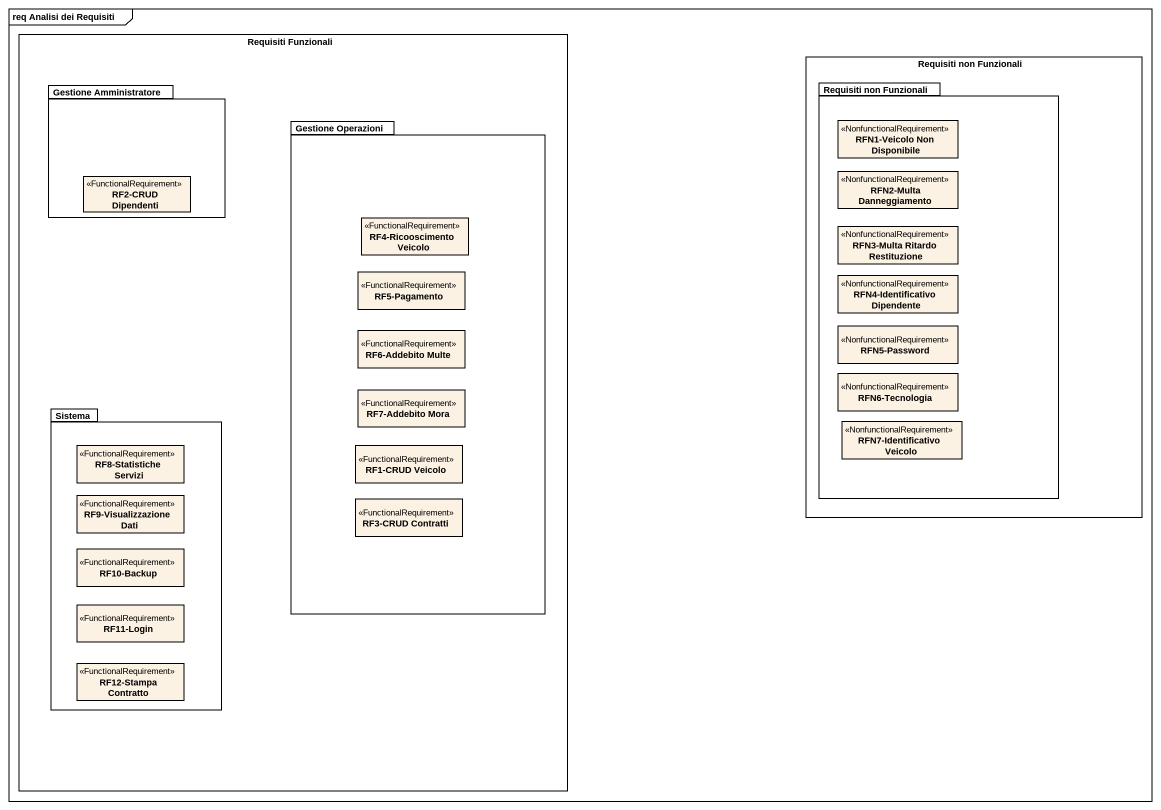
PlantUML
@startuml
mainframe req Analisi dei Requisiti
hide circle
hide empty members
rectangle "Requisiti Funzionali" as Requisiti_Funzionali {
  package "Gestione Amministratore" as Gestione_Amministratore {
    class "RF2-CRUD Dipendenti" as RF2_CRUD_Dipendenti <<FunctionalRequirement>>
  }
  package "Gestione Operazioni" as Gestione_Operazioni {
    class "RF4-Ricooscimento Veicolo" as RF4_Ricooscimento_Veicolo <<FunctionalRequirement>>
    class "RF5-Pagamento" as RF5_Pagamento <<FunctionalRequirement>>
    class "RF6-Addebito Multe" as RF6_Addebito_Multe <<FunctionalRequirement>>
    class "RF7-Addebito Mora" as RF7_Addebito_Mora <<FunctionalRequirement>>
    class "RF1-CRUD Veicolo" as RF1_CRUD_Veicolo <<FunctionalRequirement>>
    class "RF3-CRUD Contratti" as RF3_CRUD_Contratti <<FunctionalRequirement>>
  }
  package Sistema {
    class "RF8-Statistiche Servizi" as RF8_Statistiche_Servizi <<FunctionalRequirement>>
    class "RF9-Visualizzazione Dati" as RF9_Visualizzazione_Dati <<FunctionalRequirement>>
    class "RF10-Backup" as RF10_Backup <<FunctionalRequirement>>
    class "RF11-Login" as RF11_Login <<FunctionalRequirement>>
    class "RF12-Stampa Contratto" as RF12_Stampa_Contratto <<FunctionalRequirement>>
  }
}
rectangle "Requisiti non Funzionali" as Requisiti_non_Funzionali {
  package "Requisiti non Funzionali" as Requisiti_non_Funzionali_2 {
    class "RFN1-Veicolo Non Disponibile" as RFN1_Veicolo_Non_Disponibile <<NonfunctionalRequirement>>
    class "RFN2-Multa Danneggiamento" as RFN2_Multa_Danneggiamento <<NonfunctionalRequirement>>
    class "RFN3-Multa Ritardo Restituzione" as RFN3_Multa_Ritardo <<NonfunctionalRequirement>>
    class "RFN4-Identificativo Dipendente" as RFN4_Identificativo <<NonfunctionalRequirement>>
    class "RFN5-Password" as RFN5_Password <<NonfunctionalRequirement>>
    class "RFN6-Tecnologia" as RFN6_Tecnologia <<NonfunctionalRequirement>>
    class "RFN7-Identificativo Veicolo" as RFN7_Identificativo_Veicolo <<NonfunctionalRequirement>>
  }
}
@enduml
